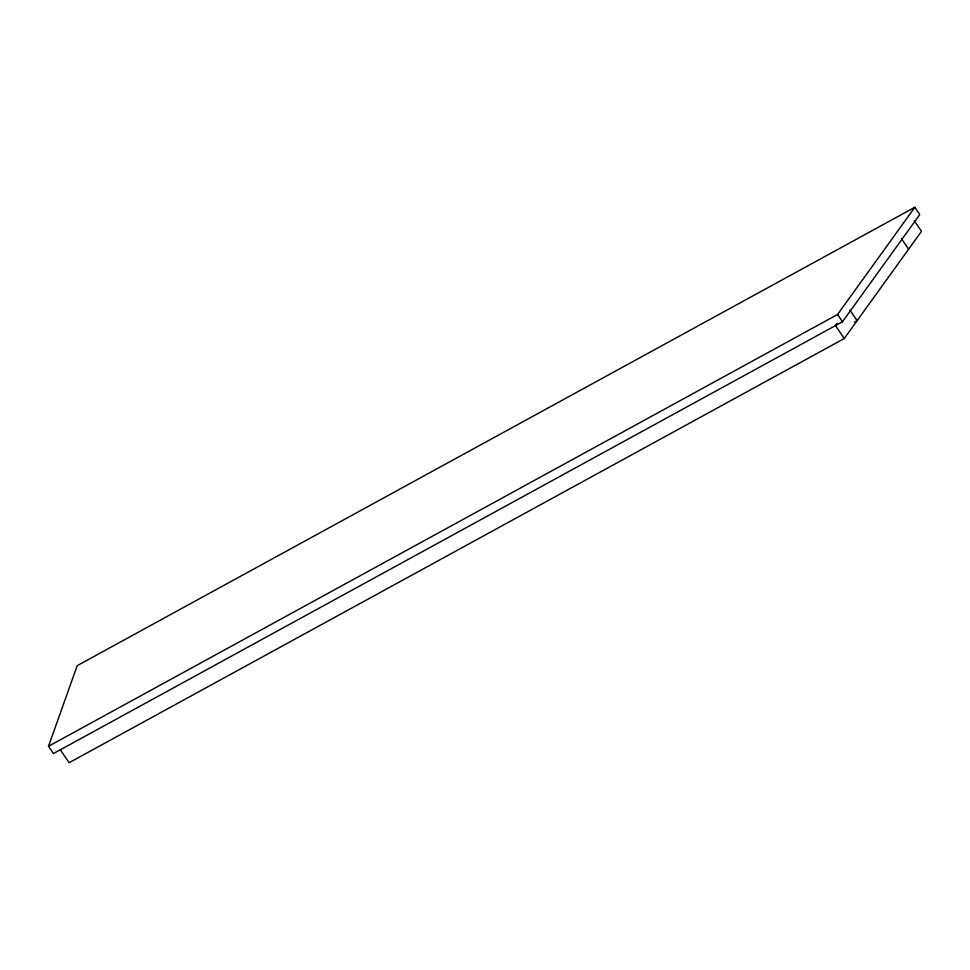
<?xml version="1.0" encoding="UTF-8"?>
<svg xmlns="http://www.w3.org/2000/svg" width="970" height="970" viewBox="0 0 970 970"><rect width="100%" height="100%" fill="white"/><g stroke="black" fill="none" stroke-linecap="round" stroke-linejoin="round"><path stroke-width="1.45" d="M48.5 746.282L77.212 665.65L914.843 207.277L919.778 214.552L842.518 321.761L53.447 753.557L48.5 746.282L837.583 314.486L914.843 207.277M837.171 323.24L835.449 325.629L844.239 338.542L69.1 762.723L60.31 749.798M844.239 338.542L921.5 231.345L914.31 220.772M854.461 322.137L857.116 320.682L849.926 310.109M901.433 238.632L908.623 249.205M837.583 314.486L842.518 321.761"/></g></svg>
